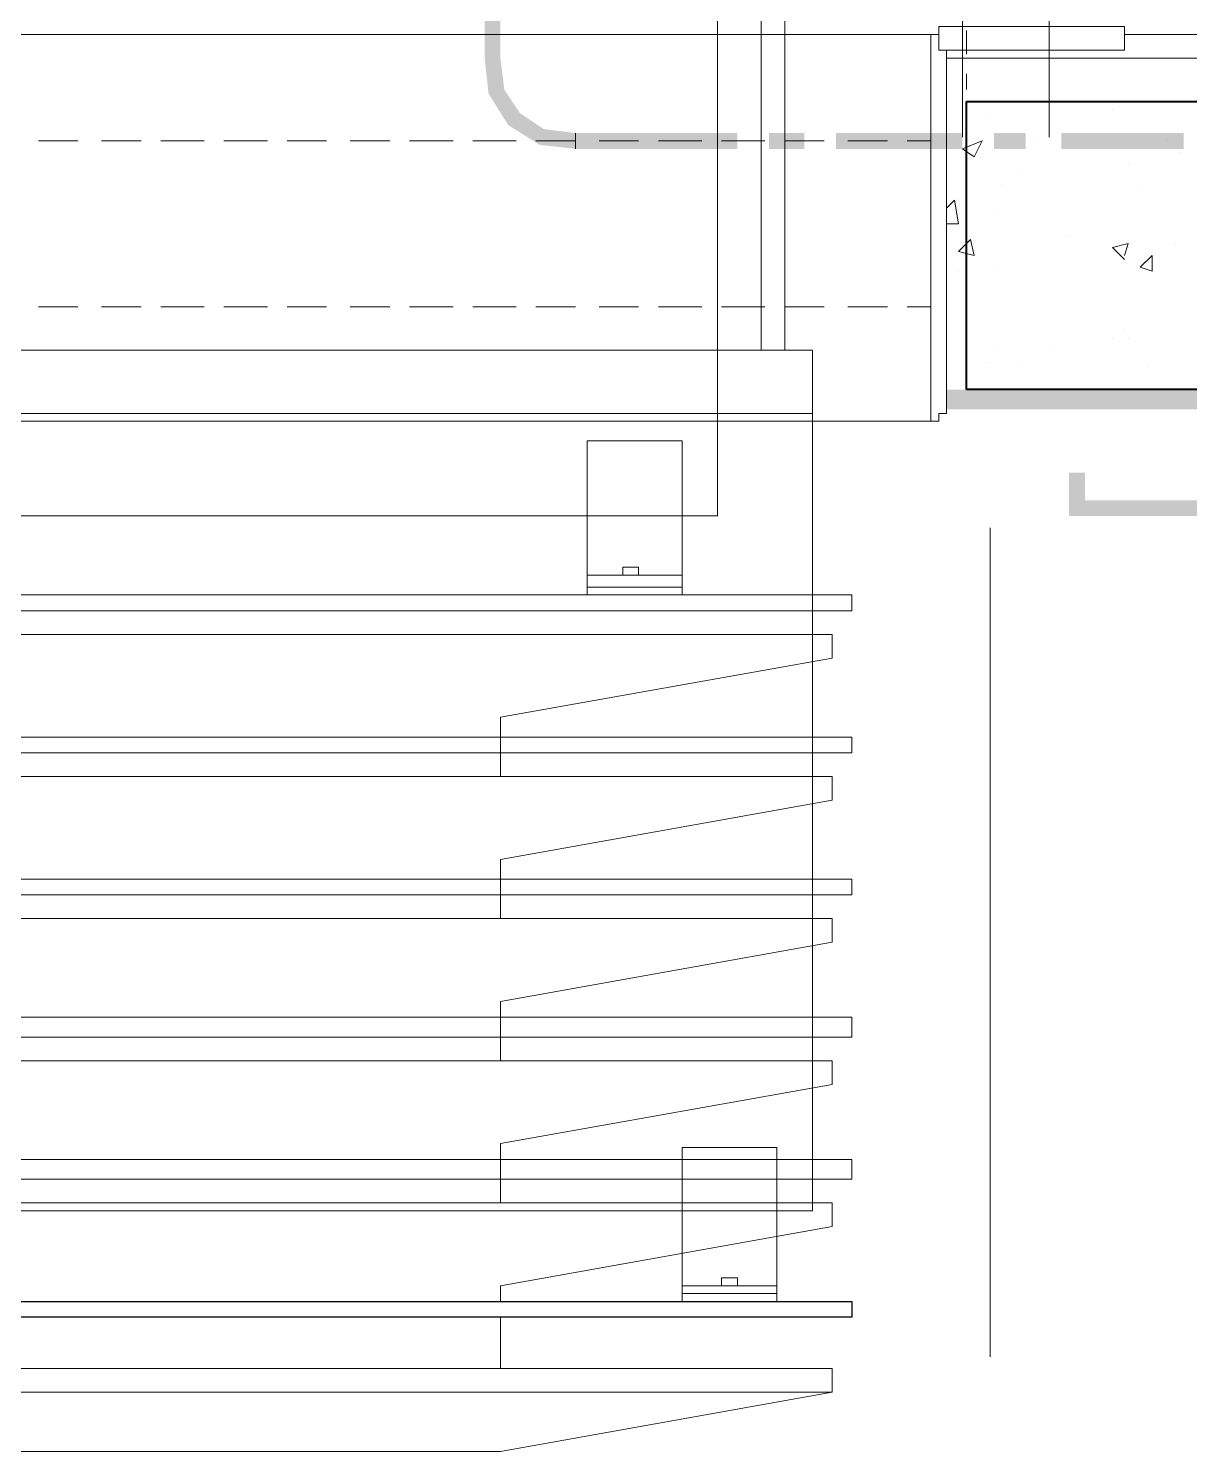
# Model space of a CAD drawing. Header units: millimetres. Extents: x 182 to 575, y -105 to 95.
# Drawn here: x 279.173 to 280.573, y 81.83 to 83.547 of the extents above; entities that cross this region are included whole.
import ezdxf

# ---------------------------------------------------------------- set-up
doc = ezdxf.new("R2010")
doc.units = ezdxf.units.MM
doc.header["$MEASUREMENT"] = 0
doc.layers.add('PDF_Geometry', color=7, linetype='Continuous')
doc.layers.add('PDF_Solid Fills', color=7, linetype='Continuous')

msp = doc.modelspace()

# ---------------------------------------------------------------- hatches: boundary and pattern name
at = {"layer": 'PDF_Solid Fills', "true_color": 0x828282, "transparency": 33554559}
for points in [[(279.7230588785105, 83.51100608956918), (279.7278222118439, 83.46814907898718), (279.751632370574, 83.43005214777025), (279.7897260478227, 83.40624521655332), (279.8325830848598, 83.40148188321996), (280.027821285918, 83.40148188321996), (280.027821285918, 83.42052873507183), (279.8325830848598, 83.42052873507183), (279.7944893811561, 83.42529206840516), (279.7659158890926, 83.44433889380198), (279.7468690372407, 83.47291241232048), (279.7421089578757, 83.51100608956918), (279.7421089578757, 83.6633873065004), (279.7230588785105, 83.6633873065004)], [(280.1087752277169, 83.40148188321996), (280.1087752277169, 83.42052873507183), (280.0659182171349, 83.42052873507183), (280.0659182171349, 83.40148188321996)], [(280.2992501218969, 83.40148188321996), (280.2992501218969, 83.42052873507183), (280.1468689049656, 83.42052873507183), (280.1468689049656, 83.40148188321996)], [(280.3754407303625, 83.40148188321996), (280.3754407303625, 83.42052873507183), (280.3373470531138, 83.42052873507183), (280.3373470531138, 83.40148188321996)], [(280.5659156245422, 83.40148188321996), (280.5659156245422, 83.42052873507183), (280.4182977409445, 83.42052873507183), (280.4182977409445, 83.40148188321996)]]:
    msp.add_hatch(color=8, dxfattribs=at).paths.add_polyline_path(points)
at = {"layer": 'PDF_Solid Fills', "transparency": 33554559}
msp.add_hatch(color=256, dxfattribs=at).paths.add_polyline_path([(280.2802032965, 83.08719603665912), (280.5897258097276, 83.08719603665912), (280.5897258097276, 82.97767185676494), (280.4468680054947, 82.97767185676494), (280.4468680054947, 83.01100545464854), (280.4278211800979, 83.01100545464854), (280.4278211800979, 82.9586250049131), (280.6087726351243, 82.9586250049131), (280.6087726351243, 83.11100622184432), (280.2802032965, 83.11100622184432)])

# ---------------------------------------------------------------- linework, layer by layer
at = {"layer": 'PDF_Geometry', "lineweight": 20}
for points in [[(280.0563948044365, 83.15862656575965), (280.0849650689868, 83.15862656575965), (280.0849650689868, 84.03957698904006), (280.0563948044365, 84.03957698904006)], [(280.2706798573466, 83.52052950226758), (280.4944883494101, 83.52052950226758), (280.4944883494101, 83.54909976681787), (280.2706798573466, 83.54909976681787)], [(280.1659157568175, 82.84434071919881), (278.523059275336, 82.84434071919881), (278.523059275336, 82.86338757105068), (280.1659157568175, 82.86338757105068)], [(279.7421089578757, 82.6919595022676), (280.1659157568175, 82.6919595022676), (280.1659157568175, 82.6729094229025), (279.7421089578757, 82.6729094229025), (278.713537397029, 82.6729094229025), (278.713537397029, 82.6919595022676)], [(279.7421089578757, 82.52053145993955), (280.1659157568175, 82.52053145993955), (280.1659157568175, 82.50148138057446), (279.7421089578757, 82.50148138057446), (278.713537397029, 82.50148138057446), (278.713537397029, 82.52053145993955)], [(279.7421089578757, 82.3538634969766), (280.1659157568175, 82.3538634969766), (280.1659157568175, 82.3300533117914), (279.7421089578757, 82.3300533117914), (278.713537397029, 82.3300533117914), (278.713537397029, 82.3538634969766)], [(279.7421089578757, 82.18243542819351), (280.1659157568175, 82.18243542819351), (280.1659157568175, 82.15862526946336), (279.7421089578757, 82.15862526946336), (278.713537397029, 82.15862526946336), (278.713537397029, 82.18243542819351)], [(280.1421088256005, 81.93005344406652), (278.5421061007327, 81.93005344406652), (278.5421061007327, 81.90148317951625), (280.1421088256005, 81.90148317951625)]]:
    msp.add_lwpolyline(points, close=True, dxfattribs=at)
at = {"layer": 'PDF_Geometry', "lineweight": 0}
for points in [[(278.6563936404154, 83.9395762218443), (280.0040111271878, 83.9395762218443), (280.0040111271878, 82.9586250049131), (278.6563936404154, 82.9586250049131)], [(280.323060307082, 83.4110053223734), (280.3135368679285, 83.39195847052156), (280.2992501218969, 83.40148188321996)], [(280.3087735610503, 83.29195770332578), (280.3135368679285, 83.27291085147394), (280.2944900425318, 83.27767418480727)], [(280.5278219472936, 83.27291085147394), (280.5278219472936, 83.2538639996221), (280.5135352012618, 83.25862410544218)], [(279.9087736668703, 82.89672114247924), (279.8897268414735, 82.89672114247924), (279.8897268414735, 82.88719772978081), (279.9087736668703, 82.88719772978081)]]:
    msp.add_lwpolyline(points, close=True, dxfattribs=at)
at = {"layer": 'PDF_Geometry', "lineweight": 13}
for points in [[(280.2992501218969, 83.5871966980348), (280.2992501218969, 83.41576862925172)], [(280.4040109949127, 83.5871966980348), (280.4040109949127, 83.41576862925172)], [(280.3040134552301, 83.51576942290251), (280.3040134552301, 83.54433968745278)], [(280.4040109949127, 83.51576942290251), (280.4040109949127, 83.54433968745278)], [(280.3040134552301, 83.47291241232048), (280.3040134552301, 83.49195923771734)], [(280.4040109949127, 83.47291241232048), (280.4040109949127, 83.49195923771734)], [(280.1182986404153, 83.15862656575965), (280.1182986404153, 83.08243595729402), (278.5563928467645, 83.08243595729402), (278.5563928467645, 82.12052833824643), (280.1182986404153, 82.12052833824643), (280.1182986404153, 83.08243595729402), (278.5563928467645, 83.08243595729402), (278.5563928467645, 83.15862656575965)], [(280.027821285918, 82.03957765041574), (280.0087744605211, 82.03957765041574), (280.0087744605211, 82.03005423771734), (280.027821285918, 82.03005423771734)]]:
    msp.add_lwpolyline(points, close=True, dxfattribs=at)
at = {"layer": 'PDF_Geometry', "lineweight": 20}
for points in [[(280.2611564446481, 83.53957635411945), (277.9325844869761, 83.53957635411945)], [(280.2802032965, 83.52052950226758), (280.2802032965, 83.08243595729402), (280.2706798573466, 83.08243595729402), (280.2706798573466, 83.0729092906274), (280.2611564446481, 83.0729092906274), (280.2611564446481, 83.53957635411945), (280.2706798573466, 83.53957635411945)], [(280.2611564446481, 83.0729092906274), (277.9325844869761, 83.0729092906274)], [(280.2706798573466, 83.08243595729402), (280.2706798573466, 83.08243595729402)], [(278.6849639049656, 81.83005267687076), (279.7421089578757, 81.83005267687076), (280.1421088256005, 81.90148317951625), (278.5421061007327, 81.90148317951625), (278.5421061007327, 81.83957608956919)]]:
    msp.add_lwpolyline(points, dxfattribs=at)
at = {"layer": 'PDF_Geometry', "lineweight": 13}
for points in [[(280.4944883494101, 83.53957635411945), (282.4802041959709, 83.53957635411945)], [(280.2802032965, 83.51100608956918), (283.3421077938544, 83.51100608956918)], [(280.3040134552301, 83.50624275623585), (280.3040134552301, 83.50624275623585)], [(280.3040134552301, 83.50624275623585), (280.3040134552301, 83.50624275623585)], [(280.4040109949127, 83.50624275623585), (280.4040109949127, 83.50624275623585)], [(280.4040109949127, 83.50624275623585), (280.4040109949127, 83.50624275623585)], [(280.327820386447, 83.45862566628875), (280.3040134552301, 83.45862566628875), (280.3040134552301, 83.4110053223734)], [(280.3040134552301, 83.45862566628875), (280.3040134552301, 83.45862566628875)], [(280.4040109949127, 83.45862566628875), (280.3563938785105, 83.45862566628875)], [(280.4802016033783, 83.45862566628875), (280.4278211800979, 83.45862566628875)], [(280.5563922118439, 83.45862566628875), (280.5040117621085, 83.45862566628875)], [(280.3325837197804, 83.44433889380198), (280.3325837197804, 83.44433889380198)], [(279.2325848838016, 83.4110053223734), (279.1849645398863, 83.4110053223734)], [(279.3087754922672, 83.4110053223734), (279.2611551483519, 83.4110053223734)], [(279.3849661007328, 83.4110053223734), (279.3325824234842, 83.4110053223734)], [(279.4611567091984, 83.4110053223734), (279.4087730319497, 83.4110053223734)], [(279.5325839843306, 83.4110053223734), (279.4849636404153, 83.4110053223734)], [(279.6087745927963, 83.4110053223734), (279.5611542488809, 83.4110053223734)], [(279.6849652012619, 83.4110053223734), (279.6325847515265, 83.4110053223734)], [(279.7611557832724, 83.4110053223734), (279.708775359992, 83.4110053223734)], [(279.8325830848598, 83.4110053223734), (279.7849659684576, 83.4110053223734)], [(279.9087736668703, 83.4110053223734), (279.8611565769233, 83.4110053223734)], [(279.9849642753359, 83.4110053223734), (279.9325838520555, 83.4110053223734)], [(280.0611548838016, 83.4110053223734), (280.0087744605211, 83.4110053223734)], [(280.1325821589338, 83.4110053223734), (280.0849650689868, 83.4110053223734)], [(280.2087727673994, 83.4110053223734), (280.1611556774524, 83.4110053223734)], [(280.2611564446481, 83.4110053223734), (280.2325829525847, 83.4110053223734)], [(280.3040134552301, 83.38243505782313), (280.3040134552301, 83.3348147139078)], [(280.3040134552301, 83.31100452872263), (280.3040134552301, 83.25862410544218)], [(280.3040134552301, 83.23481717422527), (280.3040134552301, 83.18243349697659)], [(279.2325848838016, 83.21100698904007), (279.1849645398863, 83.21100698904007)], [(279.3087754922672, 83.21100698904007), (279.2611551483519, 83.21100698904007)], [(279.3849661007328, 83.21100698904007), (279.3325824234842, 83.21100698904007)], [(279.4611567091984, 83.21100698904007), (279.4087730319497, 83.21100698904007)], [(279.5325839843306, 83.21100698904007), (279.4849636404153, 83.21100698904007)], [(279.6087745927963, 83.21100698904007), (279.5611542488809, 83.21100698904007)], [(279.6849652012619, 83.21100698904007), (279.6325847515265, 83.21100698904007)], [(279.7611557832724, 83.21100698904007), (279.708775359992, 83.21100698904007)], [(279.8325830848598, 83.21100698904007), (279.7849659684576, 83.21100698904007)], [(279.9087736668703, 83.21100698904007), (279.8611565769233, 83.21100698904007)], [(279.9849642753359, 83.21100698904007), (279.9325838520555, 83.21100698904007)], [(280.0611548838016, 83.21100698904007), (280.0087744605211, 83.21100698904007)], [(280.1325821589338, 83.21100698904007), (280.0849650689868, 83.21100698904007)], [(280.2087727673994, 83.21100698904007), (280.1611556774524, 83.21100698904007)], [(280.2611564446481, 83.21100698904007), (280.2325829525847, 83.21100698904007)], [(280.3040134552301, 83.15862656575965), (280.3040134552301, 83.11100622184432), (280.327820386447, 83.11100622184432)], [(280.3563938785105, 83.11100622184432), (280.4040109949127, 83.11100622184432)], [(280.4278211800979, 83.11100622184432), (280.4802016033783, 83.11100622184432)], [(280.5040117621085, 83.11100622184432), (280.5563922118439, 83.11100622184432)], [(280.3325837197804, 81.94434019009827), (280.3325837197804, 82.94433825888137)], [(279.9611541166058, 82.01100738586547), (279.9611541166058, 82.19671894671205), (280.0754416298333, 82.19671894671205), (280.0754416298333, 82.01100738586547)], [(279.9611541166058, 82.03005423771734), (280.0754416298333, 82.03005423771734)], [(279.9611541166058, 82.02053079856387), (280.0754416298333, 82.02053079856387)]]:
    msp.add_lwpolyline(points, dxfattribs=at)
at = {"layer": 'PDF_Geometry', "lineweight": 40}
msp.add_lwpolyline([(280.7754405980874, 83.13005307369616), (280.7659171853888, 83.11576955517765), (280.7516304393571, 83.11100622184432), (280.6802031642249, 83.11100622184432), (280.3040134552301, 83.11100622184432), (280.3040134552301, 83.45862566628875), (280.6802031642249, 83.45862566628875), (293.4040116562884, 83.45862566628875), (293.4040116562884, 83.11100622184432), (292.9516313388281, 83.11100622184432), (292.9373445927963, 83.11576955517765), (292.9278211800979, 83.13005307369616), (292.8944875822142, 83.35862487263796), (292.8849641430609, 83.37291161866972), (292.8706773970291, 83.3776717244898), (292.3087728996746, 83.3776717244898), (292.2944893811562, 83.37291161866972), (292.2849659684576, 83.35862487263796)], dxfattribs=at)
at = {"layer": 'PDF_Geometry', "lineweight": 0}
for points in [[(280.323060307082, 83.45862566628875), (280.323060307082, 83.45862566628875)], [(280.3992509155476, 83.45862566628875), (280.3992509155476, 83.45862566628875)], [(280.4802016033783, 83.44910222713528), (280.4802016033783, 83.44910222713528)], [(280.3849641430608, 83.41576862925172), (280.3849641430608, 83.41576862925172)], [(280.5468687991455, 83.4110053223734), (280.5468687991455, 83.4110053223734)], [(280.5611555451773, 83.39672180385489), (280.5611555451773, 83.39672180385489)], [(280.4992516827433, 83.38243505782313), (280.4992516827433, 83.38243505782313)], [(280.3706773970291, 83.37291161866972), (280.3706773970291, 83.37291161866972)], [(280.3468704658122, 83.35862487263796), (280.3468704658122, 83.35862487263796)], [(280.5135352012618, 83.35386479327289), (280.5135352012618, 83.35386479327289)], [(280.2802032965, 83.33005460808769), (280.2897267091984, 83.33957804724113), (280.2944900425318, 83.31100452872263), (280.2802032965, 83.31100452872263)], [(280.3373470531138, 83.32529127475436), (280.3373470531138, 83.32529127475436)], [(280.4230610742778, 83.2967210102041), (280.4230610742778, 83.2967210102041)], [(280.4944883494101, 83.26814751814061), (280.4802016033783, 83.28243426417234), (280.4992516827433, 83.2871975975057), (280.4944883494101, 83.27291085147394)], [(280.4802016033783, 83.27767418480727), (280.4802016033783, 83.27767418480727)], [(280.4992516827433, 83.28243426417234), (280.4992516827433, 83.28243426417234)], [(280.5563922118439, 83.2871975975057), (280.5563922118439, 83.2871975975057)], [(280.3421071324788, 83.25862410544218), (280.3421071324788, 83.25862410544218)], [(280.2944900425318, 83.2538639996221), (280.2944900425318, 83.2538639996221)], [(280.4802016033783, 83.17291008427816), (280.4802016033783, 83.17291008427816)], [(280.4944883494101, 83.18243349697659), (280.4944883494101, 83.18243349697659)], [(280.4992516827433, 83.17291008427816), (280.4992516827433, 83.17291008427816)], [(280.3421071324788, 83.15862656575965), (280.3421071324788, 83.15862656575965)], [(280.4040109949127, 83.16338664512472), (280.4040109949127, 83.16338664512472)], [(280.327820386447, 83.14433981972789), (280.327820386447, 83.14433981972789)], [(280.365917317664, 83.14433981972789), (280.365917317664, 83.14433981972789)], [(280.5230586139604, 83.13957648639456), (280.5230586139604, 83.13957648639456)], [(279.8468698308915, 82.86338757105068), (279.8468698308915, 83.04910235941045), (279.9611541166058, 83.04910235941045), (279.9611541166058, 82.86338757105068)], [(279.8468698308915, 82.88719772978081), (279.9611541166058, 82.88719772978081)], [(279.8468698308915, 82.87291098374908), (279.9611541166058, 82.87291098374908)], [(279.7421089578757, 82.64433915835224), (279.7421089578757, 82.71576643348453), (280.1421088256005, 82.78719696258503), (280.1421088256005, 82.8157672271353), (278.5421061007327, 82.8157672271353)], [(279.7421089578757, 82.47291111602422), (279.7421089578757, 82.54433839115646), (280.1421088256005, 82.61576889380197), (280.1421088256005, 82.64433915835224), (278.5421061007327, 82.64433915835224)], [(279.7421089578757, 82.30148304724113), (279.7421089578757, 82.3729103223734), (280.1421088256005, 82.44434085147392), (280.1421088256005, 82.47291111602422), (278.5421061007327, 82.47291111602422)], [(279.7421089578757, 82.13005500491309), (279.7421089578757, 82.20148228004538), (280.1421088256005, 82.27290955517762), (280.1421088256005, 82.30148304724113), (278.5421061007327, 82.30148304724113)], [(279.7421089578757, 82.01100738586547), (279.7421089578757, 82.03005423771734), (280.1421088256005, 82.1014815128496), (280.1421088256005, 82.13005500491309), (278.5421061007327, 82.13005500491309)], [(279.7421089578757, 81.93005344406652), (279.7421089578757, 81.99195730650041)]]:
    msp.add_lwpolyline(points, dxfattribs=at)
at = {"layer": 'PDF_Geometry', "color": 8, "lineweight": 0, "true_color": 0x828282}
msp.add_lwpolyline([(279.8325830848598, 83.42052873507183), (279.8325830848598, 83.40148188321996)], dxfattribs=at)
at = {"layer": 'PDF_Geometry', "lineweight": 25}
msp.add_lwpolyline([(279.7421089578757, 82.01100738586547), (280.1659157568175, 82.01100738586547), (280.1659157568175, 81.99195730650041), (279.7421089578757, 81.99195730650041), (278.5421061007327, 81.99195730650041), (278.5421061007327, 82.01100738586547)], close=True, dxfattribs=at)

doc.saveas('drawing.dxf')
